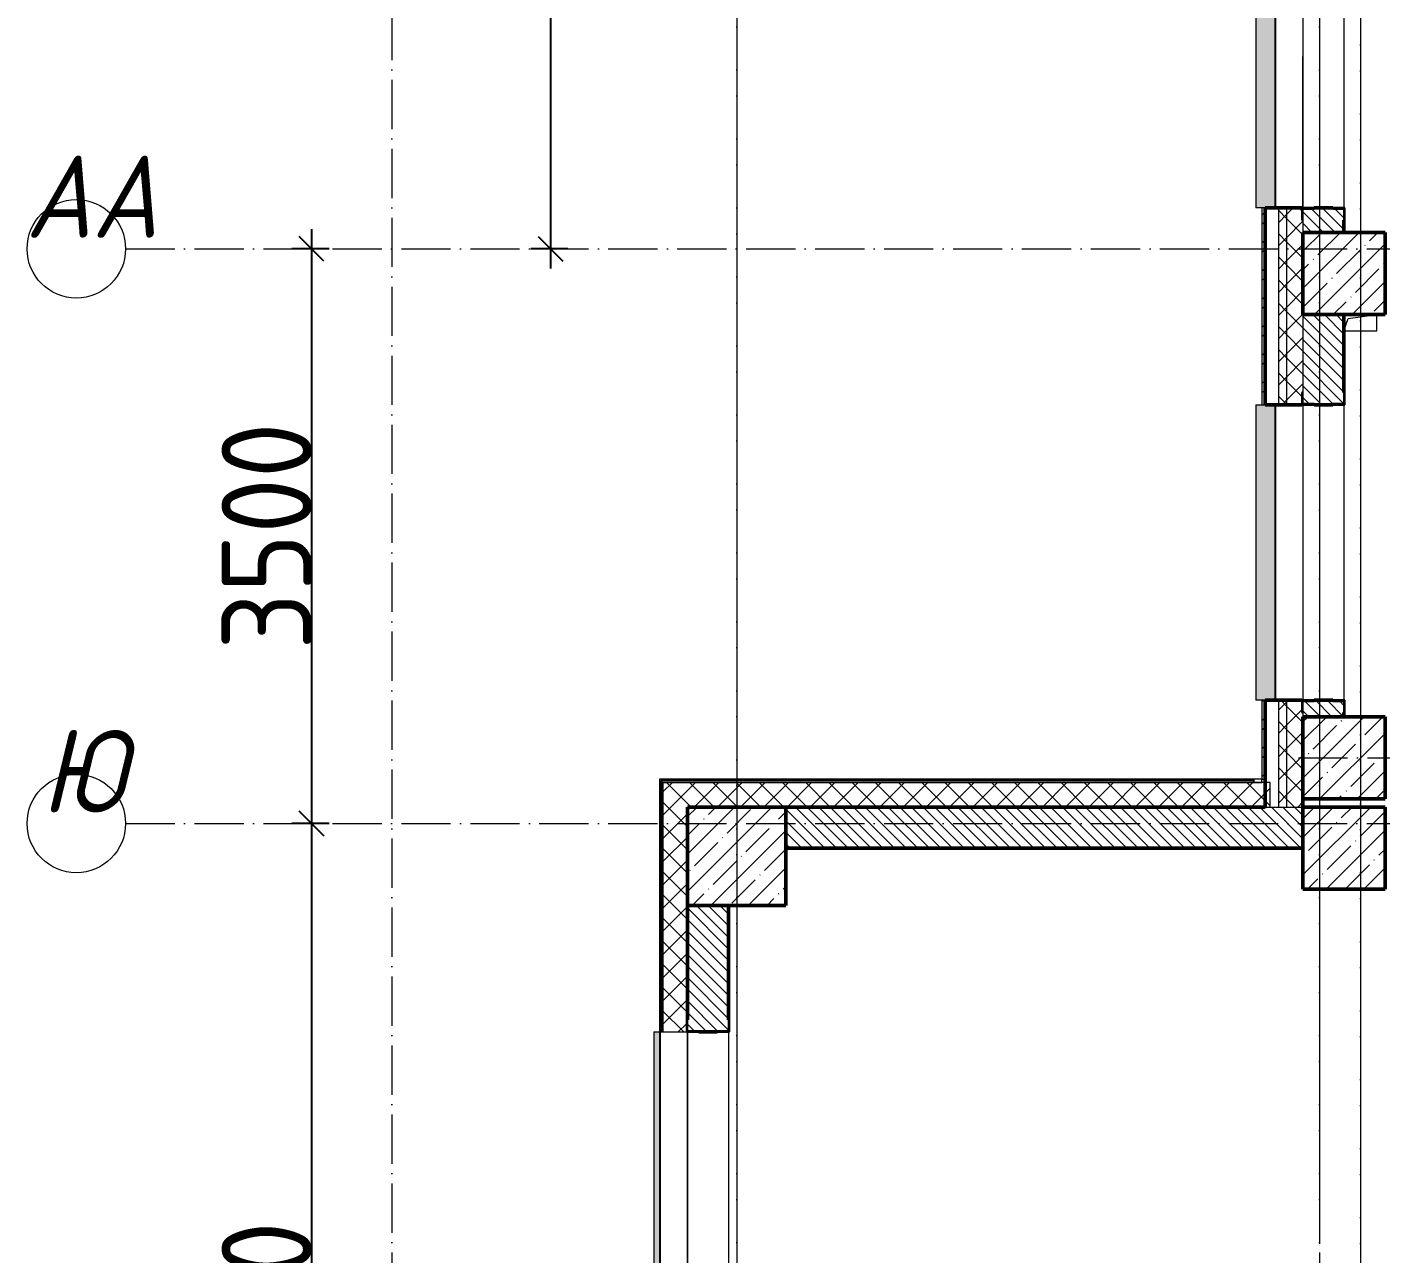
# Model space of a CAD drawing. Header units: millimetres. Extents: x -136833 to 49383, y -8033 to 344618.
# Drawn here: x -64708 to -56459, y 286006 to 293478 of the extents above; entities that cross this region are included whole.
import ezdxf

# ---------------------------------------------------------------- set-up
doc = ezdxf.new("R2010")
doc.units = ezdxf.units.MM
doc.linetypes.add('50_200_ШТРИХ_1Т_ш5_п1_п1_', pattern=[700, 500, -100, 0, -100])
for name, color, linetype, lineweight in [('A-____-____-DIMS', 7, 'Continuous', 9), ('A-GENM-____-MCUT', 7, 'Continuous', 25), ('A-GENM-____-OTLN', 7, 'Continuous', 9), ('A-GENM-____-OTLN-1', 7, 'Continuous', 25), ('A-GLAZ-____-OTLN', 7, 'Continuous', 9), ('A-WALL-____-MCUT', 7, 'Continuous', 13), ('A-WALL-____-MCUT-1', 7, 'Continuous', 9), ('A-WALL-____-MCUT-2', 7, 'Continuous', 50), ('A-WALL-____-MCUT-3', 7, 'Continuous', 9), ('A-WALL-____-OTLN', 7, 'Continuous', 9), ('A-WALL-____-PATT-1', 7, 'Continuous', 9), ('A-WALL-FNSH-MCUT-1', 7, 'Continuous', 9), ('S-COLS-____-MCUT', 7, 'Continuous', 50), ('S-COLS-____-OTLN', 7, 'Continuous', 9), ('S-GRID-____-IDEN', 7, 'Continuous', 9), ('S-GRID-____-OTLN-1', 7, '50_200_ШТРИХ_1Т_ш5_п1_п1_', 9)]:
    doc.layers.add(name, color=color, linetype=linetype, lineweight=lineweight)
doc.layers.add('A-GLAZ-____-OTLN-1', color=7, linetype='Continuous', lineweight=9, true_color=0xc0c0c0)
doc.styles.add('ISOCPEUR_I', font='isocpeui.ttf', dxfattribs={"width": 0.9, "height": 2.5})
doc.styles.add('ISOCPEUR_I_9', font='isocpeui.ttf', dxfattribs={"width": 0.9, "height": 250})
doc.styles.add('СПДС', font='isocpeur.ttf', dxfattribs={"width": 0.9})
doc.dimstyles.new('ISO-2_5_0_9К_БОЛЬШОЙ_ОСИ', dxfattribs={"dimscale": 304.8, "dimtxt": 248.995294, "dimasz": 0.492126, "dimexe": 0.393701, "dimexo": 0, "dimgap": 0, "dimtad": 1, "dimdec": 0, "dimzin": 0, "dimdsep": 46, "dimtxsty": 'ISOCPEUR_I_9', "dimblk1": 'OBLIQUE', "dimblk2": 'OBLIQUE', "dimsah": 1, "dimcen": 0.09, "dimdle": 0.393701, "dimazin": 0, "dimtfac": 1, "dimtdec": 4, "dimtix": 1, "dimtmove": 0, "dimatfit": 3, "dimfxl": 1, "dimtvp": 1, "dimtolj": 1, "dimtzin": 0, "dimarcsym": 2})
pattern_1 = [(135, (-131434.413, 245796.486), (-35.35534, -35.35534), [])]
pattern_2 = [(45, (-71050, -42631.04), (-114.04925, 114.04925), []), (45, (-70935.95, -42631.04), (-114.04925, 114.04925), [201.613, -40.323, 3.353, -36.97])]
pattern_3 = [(45, (-74750, -43231.04), (-114.04925, 114.04925), []), (45, (-74635.95, -43231.04), (-114.04925, 114.04925), [201.613, -40.323, 3.353, -36.97])]
pattern_4 = [(315, (-46181.04, 74750), (114.04925, 114.04925), []), (315, (-46181.04, 74635.95), (114.04925, 114.04925), [201.613, -40.323, 3.353, -36.97])]
pattern_5 = [(45, (-74750, -42681.04), (-114.04925, 114.04925), []), (45, (-74635.95, -42681.04), (-114.04925, 114.04925), [201.613, -40.323, 3.353, -36.97])]
pattern_6 = [(45, (-131434.41, 245796.49), (-70.71068, 70.71068), []), (135, (-131434.41, 245796.49), (-70.71068, -70.71068), [])]
pattern_7 = [(135, (-131434.413, 245796.486), (-35.35534, -35.35534), [])]
pattern_8 = [(45, (-131434.41, 245796.49), (-70.71068, 70.71068), []), (135, (-131434.41, 245796.49), (-70.71068, -70.71068), [])]

# ---------------------------------------------------------------- blocks, each defined once
blk = doc.blocks.new('BSC_Колонна _Прямоугольная - 600х600-25984397-АР1_План отверстий 2 этажа в осях 1-64_Ю-ЯЯ')
at = {"layer": 'S-COLS-____-OTLN'}
h = blk.add_hatch(dxfattribs=at)
h.set_pattern_fill('FP_41', color=256, style=0, pattern_type=2)
h.set_pattern_definition(pattern_2)
h.paths.add_polyline_path([(-300, -300), (300, -300), (300, 300), (-300, 300)], flags=0)
at = {"layer": 'S-COLS-____-MCUT'}
for p, q in [((300, 300), (-300, 300)), ((-300, 300), (-300, -300)), ((300, -300), (300, 300)), ((-300, -300), (300, -300))]:
    blk.add_line(p, q, dxfattribs=at)
blk = doc.blocks.new('BSC_Колонна _Прямоугольная - 500х500-V55-АР1_План отверстий 2 этажа в осях 1-64_Ю-ЯЯ')
at = {"layer": 'S-COLS-____-OTLN'}
h = blk.add_hatch(dxfattribs=at)
h.set_pattern_fill('FP_65', color=256, style=0, pattern_type=2)
h.set_pattern_definition(pattern_3)
h.paths.add_polyline_path([(-250, -250), (250, -250), (250, 250), (-250, 250)], flags=0)
at = {"layer": 'S-COLS-____-MCUT'}
for p, q in [((250, 250), (-250, 250)), ((-250, 250), (-250, -250)), ((250, -250), (250, 250)), ((-250, -250), (250, -250))]:
    blk.add_line(p, q, dxfattribs=at)
blk = doc.blocks.new('BSC_Колонна _Прямоугольная - 500х500-V113-АР1_План отверстий 2 этажа в осях 1-64_Ю-ЯЯ')
at = {"layer": 'S-COLS-____-OTLN'}
h = blk.add_hatch(dxfattribs=at)
h.set_pattern_fill('FP_126', color=256, style=0, pattern_type=2)
h.set_pattern_definition(pattern_4)
h.paths.add_polyline_path([(-250, 250), (-250, -250), (250, -250), (250, 250)], flags=0)
at = {"layer": 'S-COLS-____-MCUT'}
for p, q in [((250, 250), (-250, 250)), ((-250, 250), (-250, -250)), ((250, -250), (250, 250)), ((-250, -250), (250, -250))]:
    blk.add_line(p, q, dxfattribs=at)
blk = doc.blocks.new('BSC_Колонна _Прямоугольная - 500х500-V120-АР1_План отверстий 2 этажа в осях 1-64_Ю-ЯЯ')
at = {"layer": 'S-COLS-____-OTLN'}
h = blk.add_hatch(dxfattribs=at)
h.set_pattern_fill('FP_133', color=256, style=0, pattern_type=2)
h.set_pattern_definition(pattern_5)
h.paths.add_polyline_path([(-250, -250), (250, -250), (250, 250), (-250, 250), (-250, 13.8)], flags=0)
at = {"layer": 'S-COLS-____-MCUT'}
for p, q in [((250, 250), (-250, 250)), ((-250, 250), (-250, -250)), ((250, -250), (250, 250)), ((-250, -250), (250, -250))]:
    blk.add_line(p, q, dxfattribs=at)
blk = doc.blocks.new('Фахверк_СКБ_Уголок - 250_2700_1-27501432-АР1_План отверстий 2 этажа в осях 1-64_Ю-ЯЯ')
at = {"layer": 'A-GENM-____-MCUT'}
for p, q in [((200, 181), (125, 181)), ((125, 181), (125, 106)), ((131, 106), (131, 175)), ((131, 175), (200, 175)), ((200, 175), (200, 181)), ((125, 106), (131, 106)), ((131, -6), (125, -6)), ((125, -6), (125, -81)), ((125, -81), (200, -81)), ((131, -75), (131, -6)), ((200, -75), (131, -75)), ((200, -81), (200, -75))]:
    blk.add_line(p, q, dxfattribs=at)
blk = doc.blocks.new('Фахверк_СКБ_Уголок - 250_2700-27497298-АР1_План отверстий 2 этажа в осях 1-64_Ю-ЯЯ')
at = {"layer": 'A-GENM-____-MCUT'}
for p, q in [((200, 181), (125, 181)), ((125, 181), (125, 106)), ((131, 106), (131, 175)), ((131, 175), (200, 175)), ((200, 175), (200, 181)), ((125, 106), (131, 106)), ((131, -6), (125, -6)), ((125, -6), (125, -81)), ((125, -81), (200, -81)), ((131, -75), (131, -6)), ((200, -75), (131, -75)), ((200, -81), (200, -75))]:
    blk.add_line(p, q, dxfattribs=at)
blk = doc.blocks.new('AR_Отверстие прямоугольное _в плите_ - AR_Отверстие прямоугольное _в плите_-V164-АР1_План отверстий 2 этажа в осях 1-64_Ю-ЯЯ')
at = {"layer": 'A-GENM-____-OTLN'}
for p, q in [((-100, -50), (-75, 25)), ((-75, 25), (100, 50)), ((100, -50), (100, 50)), ((-100, -50), (100, -50))]:
    blk.add_line(p, q, dxfattribs=at)
blk = doc.blocks.new('Отлив_СКБ - Отлив витража_120_НВФ-31885689-АР1_План отверстий 2 этажа в осях 1-64_Ю-ЯЯ')
at = {"layer": 'A-GLAZ-____-OTLN-1'}
for points in [[(1800, 2), (1800, 120), (0, 120), (0, 2), (737.3, 2)], [(1800, 0), (1800, 2), (0, 2), (0, 0), (737.3, 0)]]:
    blk.add_hatch(color=256, dxfattribs=at).paths.add_polyline_path(points, flags=0)
at = {"layer": 'A-GLAZ-____-OTLN'}
for p, q in [((0, 83), (0, 120)), ((1800, 120), (0, 120)), ((1800, 120), (1800, 83)), ((0, 2), (1800, 2)), ((1800, 0), (0, 0))]:
    blk.add_line(p, q, dxfattribs=at)
blk = doc.blocks.new('Стены 10 - Стены 4-31628020-АР1_План отверстий 2 этажа в осях 1-64_Ю-ЯЯ')
at = {"layer": 'A-WALL-____-MCUT'}
for p, q in [((23850, 9731), (23800, 9731)), ((23800, 9731), (23800, 9711)), ((23800, 9711), (23850, 9711)), ((23850, 9711), (23850, 9731))]:
    blk.add_line(p, q, dxfattribs=at)
blk = doc.blocks.new('BSC_Колонна _Прямоугольная - 600х600-25984397-АР1_План отверстий 2 этажа в осях 1-64_А-ГГ')
at = {"layer": 'S-COLS-____-OTLN'}
h = blk.add_hatch(dxfattribs=at)
h.set_pattern_fill('FP_34', color=256, style=0, pattern_type=2)
h.set_pattern_definition(pattern_2)
h.paths.add_polyline_path([(-300, -300), (300, -300), (300, 300), (-300, 300)], flags=0)
at = {"layer": 'S-COLS-____-MCUT'}
for p, q in [((300, 300), (-300, 300)), ((-300, 300), (-300, -300)), ((300, -300), (300, 300)), ((-300, -300), (300, -300))]:
    blk.add_line(p, q, dxfattribs=at)
blk = doc.blocks.new('BSC_Колонна _Прямоугольная - 500х500-V82-АР1_План отверстий 2 этажа в осях 1-64_А-ГГ')
at = {"layer": 'S-COLS-____-OTLN'}
h = blk.add_hatch(dxfattribs=at)
h.set_pattern_fill('FP_111', color=256, style=0, pattern_type=2)
h.set_pattern_definition(pattern_3)
h.paths.add_polyline_path([(-250, -250), (250, -250), (250, 250), (-250, 250), (-250, 74.6)], flags=0)
at = {"layer": 'S-COLS-____-MCUT'}
for p, q in [((250, 250), (-250, 250)), ((-250, 250), (-250, -250)), ((250, -250), (250, 250)), ((-250, -250), (250, -250))]:
    blk.add_line(p, q, dxfattribs=at)
blk = doc.blocks.new('BSC_Колонна _Прямоугольная - 500х500-V118-АР1_План отверстий 2 этажа в осях 1-64_А-ГГ')
at = {"layer": 'S-COLS-____-OTLN'}
h = blk.add_hatch(dxfattribs=at)
h.set_pattern_fill('FP_147', color=256, style=0, pattern_type=2)
h.set_pattern_definition(pattern_4)
h.paths.add_polyline_path([(-250, 250), (-250, -250), (250, -250), (250, 250), (134.5, 250)], flags=0)
at = {"layer": 'S-COLS-____-MCUT'}
for p, q in [((250, 250), (-250, 250)), ((-250, 250), (-250, -250)), ((250, -250), (250, 250)), ((-250, -250), (250, -250))]:
    blk.add_line(p, q, dxfattribs=at)
blk = doc.blocks.new('BSC_Колонна _Прямоугольная - 500х500-V124-АР1_План отверстий 2 этажа в осях 1-64_А-ГГ')
at = {"layer": 'S-COLS-____-OTLN'}
h = blk.add_hatch(dxfattribs=at)
h.set_pattern_fill('FP_154', color=256, style=0, pattern_type=2)
h.set_pattern_definition(pattern_5)
h.paths.add_polyline_path([(-250, -250), (250, -250), (250, 250), (-250, 250), (-250, 194.6)], flags=0)
at = {"layer": 'S-COLS-____-MCUT'}
for p, q in [((250, 250), (-250, 250)), ((-250, 250), (-250, -250)), ((250, -250), (250, 250)), ((-250, -250), (250, -250))]:
    blk.add_line(p, q, dxfattribs=at)
blk = doc.blocks.new('Фахверк_СКБ_Уголок - 250_2700_1-27501432-АР1_План отверстий 2 этажа в осях 1-64_А-ГГ')
at = {"layer": 'A-GENM-____-MCUT'}
for p, q in [((200, 181), (125, 181)), ((125, 181), (125, 106)), ((131, 106), (131, 175)), ((131, 175), (200, 175)), ((200, 175), (200, 181)), ((125, 106), (131, 106)), ((131, -6), (125, -6)), ((125, -6), (125, -81)), ((125, -81), (200, -81)), ((131, -75), (131, -6)), ((200, -75), (131, -75)), ((200, -81), (200, -75))]:
    blk.add_line(p, q, dxfattribs=at)
blk = doc.blocks.new('Фахверк_СКБ_Уголок - 250_2700-27497298-АР1_План отверстий 2 этажа в осях 1-64_А-ГГ')
at = {"layer": 'A-GENM-____-MCUT'}
for p, q in [((200, 181), (125, 181)), ((125, 181), (125, 106)), ((131, 106), (131, 175)), ((131, 175), (200, 175)), ((200, 175), (200, 181)), ((125, 106), (131, 106)), ((131, -6), (125, -6)), ((125, -6), (125, -81)), ((125, -81), (200, -81)), ((131, -75), (131, -6)), ((200, -75), (131, -75)), ((200, -81), (200, -75))]:
    blk.add_line(p, q, dxfattribs=at)
blk = doc.blocks.new('AR_Отверстие прямоугольное _в плите_ - AR_Отверстие прямоугольное _в плите_-V166-АР1_План отверстий 2 этажа в осях 1-64_А-ГГ')
at = {"layer": 'A-GENM-____-OTLN'}
for p, q in [((-100, -50), (-75, 25)), ((-75, 25), (100, 50)), ((100, -50), (100, 50)), ((-100, -50), (100, -50))]:
    blk.add_line(p, q, dxfattribs=at)
blk = doc.blocks.new('Отлив_СКБ - Отлив витража_120_НВФ-V197-АР1_План отверстий 2 этажа в осях 1-64_А-ГГ')
at = {"layer": 'A-GLAZ-____-OTLN-1'}
for points in [[(0, 2), (920.1, 2), (920.1, 120), (0, 120), (0, 63)], [(0, 0), (920.1, 0), (920.1, 2), (0, 2)]]:
    blk.add_hatch(color=256, dxfattribs=at).paths.add_polyline_path(points, flags=0)
at = {"layer": 'A-GLAZ-____-OTLN'}
for p, q in [((0, 83), (0, 120)), ((920.1, 120), (0, 120)), ((0, 2), (920.1, 2)), ((920.1, 0), (0, 0))]:
    blk.add_line(p, q, dxfattribs=at)
blk = doc.blocks.new('Отлив_СКБ - Отлив витража_120_НВФ-31885689-АР1_План отверстий 2 этажа в осях 1-64_А-ГГ')
at = {"layer": 'A-GLAZ-____-OTLN-1'}
for points in [[(1800, 2), (1800, 120), (0, 120), (0, 2), (1103.1, 2)], [(1103.1, 0), (1800, 0), (1800, 2), (0, 2), (0, 0)]]:
    blk.add_hatch(color=256, dxfattribs=at).paths.add_polyline_path(points, flags=0)
at = {"layer": 'A-GLAZ-____-OTLN'}
for p, q in [((0, 83), (0, 120)), ((1800, 120), (0, 120)), ((1800, 120), (1800, 83)), ((0, 2), (1800, 2)), ((1800, 0), (0, 0))]:
    blk.add_line(p, q, dxfattribs=at)
blk = doc.blocks.new('Отлив_СКБ - Отлив витража_СФТК-31883956-АР1_План отверстий 2 этажа в осях 1-64_А-ГГ')
at = {"layer": 'A-GLAZ-____-OTLN-1'}
for points in [[(0, 3), (0, 2), (1700, 3), (1700, 37), (0, 37)], [(0, 2), (0, 0), (1700, 0), (1700, 2)]]:
    blk.add_hatch(color=256, dxfattribs=at).paths.add_polyline_path(points, flags=0)
at = {"layer": 'A-GLAZ-____-OTLN'}
for p, q in [((0, 3), (0, 37)), ((1700, 37), (0, 37)), ((0, 2), (1700, 2)), ((1700, 37), (1700, 3)), ((1700, 0), (0, 0))]:
    blk.add_line(p, q, dxfattribs=at)
blk = doc.blocks.new('Ось сетки - Круг_Ø6_00__ISO-2_5_0_9K_-25732049-АР1_План отверстий 2 этажа в осях 1-64_А-ГГ')
at = {"layer": 'S-GRID-____-IDEN'}
blk.add_circle((0, 0), 3, dxfattribs=at)
blk = doc.blocks.new('_Oblique')
at = {"color": 0, "linetype": 'ByBlock', "lineweight": -2}
blk.add_line((-0.5, -0.5), (0.5, 0.5), dxfattribs=at)
blk = doc.blocks.new('*D2134')
at = {"layer": 'A-____-____-DIMS', "color": 0, "lineweight": -2, "transparency": 16777216}
for p, q in [((353686.1, -34812.4), (353686.1, -40652.4)), ((353792.1, -34932.4), (353566.1, -34932.4)), ((353792.1, -40532.4), (353566.1, -40532.4))]:
    blk.add_line(p, q, dxfattribs=at)
at = {"layer": 'Defpoints', "color": 0, "transparency": 16777216}
for p in [(353792.1, -34932.4), (353686.1, -40532.4), (353792.1, -40532.4)]:
    blk.add_point(p, dxfattribs=at)
at = {"layer": 'A-____-____-DIMS', "color": 0, "lineweight": -2, "transparency": 16777216, "xscale": 150, "yscale": 150, "zscale": 150}
for p, rotation in [((353686.1, -34932.4), 90), ((353686.1, -40532.4), 270)]:
    blk.add_blockref('_Oblique', p, dxfattribs=dict(at, rotation=rotation))
at = {"layer": 'A-____-____-DIMS', "color": 0, "transparency": 16777216, "insert": (353411.7, -37732.4), "char_height": 548.64, "attachment_point": 5, "rotation": 90, "style": 'СПДС'}
blk.add_mtext('\\A1;5600', dxfattribs=at)
blk = doc.blocks.new('*D2135')
at = {"layer": 'A-____-____-DIMS', "color": 0, "lineweight": -2, "transparency": 16777216}
for p, q in [((352231.1, -40412.4), (352231.1, -44152.4)), ((352337.1, -40532.4), (352111.1, -40532.4)), ((352337.1, -44032.4), (352111.1, -44032.4))]:
    blk.add_line(p, q, dxfattribs=at)
at = {"layer": 'Defpoints', "color": 0, "transparency": 16777216}
for p in [(352337.1, -40532.4), (352231.1, -44032.4), (352337.1, -44032.4)]:
    blk.add_point(p, dxfattribs=at)
at = {"layer": 'A-____-____-DIMS', "color": 0, "lineweight": -2, "transparency": 16777216, "xscale": 150, "yscale": 150, "zscale": 150}
for p, rotation in [((352231.1, -40532.4), 90), ((352231.1, -44032.4), 270)]:
    blk.add_blockref('_Oblique', p, dxfattribs=dict(at, rotation=rotation))
at = {"layer": 'A-____-____-DIMS', "color": 0, "transparency": 16777216, "insert": (351956.7, -42282.4), "char_height": 548.64, "attachment_point": 5, "rotation": 90, "style": 'СПДС'}
blk.add_mtext('\\A1;3500', dxfattribs=at)
blk = doc.blocks.new('*D2136')
at = {"layer": 'A-____-____-DIMS', "color": 0, "lineweight": -2, "transparency": 16777216}
for p, q in [((352231.1, -43912.4), (352231.1, -50302.4)), ((352337.1, -44032.4), (352111.1, -44032.4)), ((352337.1, -50182.4), (352111.1, -50182.4))]:
    blk.add_line(p, q, dxfattribs=at)
at = {"layer": 'Defpoints', "color": 0, "transparency": 16777216}
for p in [(352337.1, -44032.4), (352231.1, -50182.4), (352337.1, -50182.4)]:
    blk.add_point(p, dxfattribs=at)
at = {"layer": 'A-____-____-DIMS', "color": 0, "lineweight": -2, "transparency": 16777216, "xscale": 150, "yscale": 150, "zscale": 150}
for p, rotation in [((352231.1, -44032.4), 90), ((352231.1, -50182.4), 270)]:
    blk.add_blockref('_Oblique', p, dxfattribs=dict(at, rotation=rotation))
at = {"layer": 'A-____-____-DIMS', "color": 0, "transparency": 16777216, "insert": (351956.7, -47107.4), "char_height": 548.64, "attachment_point": 5, "rotation": 90, "style": 'СПДС'}
blk.add_mtext('\\A1;6150', dxfattribs=at)
blk = doc.blocks.new('3эт')
at = {"layer": 'S-GRID-____-OTLN-1', "color": 251, "ltscale": 0.6, "true_color": 0x636466}
for p, q in [((354820.7, 4029.4), (354820.7, -46882.4)), ((358370.7, 4029.4), (358370.7, -46592.2)), ((358620.7, 3761.2), (358620.7, -46882.4)), ((352720.7, -36982.5), (352720.7, -91346.1)), ((354820.7, -36982.5), (354820.7, -91173.5)), ((358370.7, -36982.5), (358370.7, -75532.4)), ((358620.7, -37250.7), (358620.7, -75532.4)), ((351097.5, -40532.4), (374089.5, -40532.4)), ((358243, -43632.4), (387705.3, -43632.4)), ((358243, -43632.4), (387705.3, -43632.4)), ((351097.5, -44032.4), (387845.1, -44032.4))]:
    blk.add_line(p, q, dxfattribs=at)
at = {"layer": 'S-GRID-____-IDEN', "char_height": 500, "attachment_point": 1, "style": 'ISOCPEUR_I'}
for s, insert, width in [('АА', (350486.2, -39964.8), 505.063), ('\\fISOCPEUR|b0|i1|c204|p34|;\\W.9;Ю', (350584.3, -43464.8), 266.962)]:
    blk.add_mtext(s, dxfattribs=dict(at, insert=insert, width=width))
at = {"layer": 'A-____-____-DIMS'}
for base, p1, p2, override, picture, middle in [((353686.1, -40532.4), (353792.1, -34932.4), (353792.1, -40532.4), {"dimtxt": 1.8, "dimpost": '<>', "dimtxsty": 'СПДС', "dimfxl": 5600}, '*D2134', (353411.7, -37732.4)), ((352231.1, -44032.4), (352337.1, -40532.4), (352337.1, -44032.4), {"dimtxt": 1.8, "dimpost": '<>', "dimtxsty": 'СПДС', "dimfxl": 3500}, '*D2135', (351956.7, -42282.4)), ((352231.1, -50182.4), (352337.1, -44032.4), (352337.1, -50182.4), {"dimtxt": 1.8, "dimpost": '<>', "dimtxsty": 'СПДС', "dimfxl": 6150}, '*D2136', (351956.7, -47107.4))]:
    dim = blk.add_linear_dim(base=base, p1=p1, p2=p2, angle=90, dimstyle='ISO-2_5_0_9К_БОЛЬШОЙ_ОСИ', override=override, dxfattribs=at)
    dim.commit()
    dim.dimension.update_dxf_attribs({"geometry": picture, "text_midpoint": middle})

msp = doc.modelspace()

# ---------------------------------------------------------------- hatches: boundary and pattern name
at = {"layer": 'A-WALL-____-PATT-1'}
h = msp.add_hatch(dxfattribs=at)
h.set_pattern_fill('FP_1', color=256, style=0, pattern_type=2)
h.set_pattern_definition(pattern_6)
h.paths.add_polyline_path([(-57034.4, 288727.5), (-57034.4, 289377.5), (-57084.4, 289377.5), (-57084.4, 288727.5)], flags=0)
h.paths.add_polyline_path([(-57084.4, 291177.5), (-57034.4, 291177.5), (-57034.4, 292377.5), (-57084.4, 292377.5), (-57084.4, 291720.2)], flags=0)
h.paths.add_polyline_path([(-57034.4, 294177.5), (-57034.4, 295377.5), (-57084.4, 295377.5), (-57084.4, 294177.5)], flags=0)
h.paths.add_polyline_path([(-57034.4, 297177.5), (-57034.4, 298377.5), (-57084.4, 298377.5), (-57084.4, 297177.5)], flags=0)
h.paths.add_polyline_path([(-57034.4, 300177.5), (-57034.4, 300977.5), (-57084.4, 300977.5), (-57084.4, 300177.5)], flags=0)
h = msp.add_hatch(dxfattribs=at)
h.set_pattern_fill('FP_1', color=256, style=0, pattern_type=2)
h.set_pattern_definition(pattern_6)
h.paths.add_polyline_path([(-57034.4, 288727.5), (-56934.4, 288727.5), (-56934.4, 289302.5), (-56940.4, 289302.5), (-56940.4, 289377.5), (-57034.4, 289377.5), (-57034.4, 288777.5)], flags=0)
h.paths.add_polyline_path([(-57034.4, 291177.5), (-56940.4, 291177.5), (-56940.4, 291252.5), (-56934.4, 291252.5), (-56934.4, 292302.5), (-56940.4, 292302.5), (-56940.4, 292377.5), (-57034.4, 292377.5), (-57034.4, 291252.5)], flags=0)
h.paths.add_polyline_path([(-56940.4, 294177.5), (-56940.4, 294252.5), (-56934.4, 294252.5), (-56934.4, 295302.5), (-56940.4, 295302.5), (-56940.4, 295377.5), (-57034.4, 295377.5), (-57034.4, 294177.5)], flags=0)
h.paths.add_polyline_path([(-56940.4, 297177.5), (-56940.4, 297252.5), (-56934.4, 297252.5), (-56934.4, 298302.5), (-56940.4, 298302.5), (-56940.4, 298377.5), (-57034.4, 298377.5), (-57034.4, 297177.5)], flags=0)
h.paths.add_polyline_path([(-57034.4, 300177.5), (-56940.4, 300177.5), (-56940.4, 300252.5), (-56934.4, 300252.5), (-56934.4, 300977.5), (-57034.4, 300977.5), (-57034.4, 300252.5)], flags=0)
h = msp.add_hatch(dxfattribs=at)
h.set_pattern_fill('FP_3', color=256, style=0, pattern_type=2)
h.set_pattern_definition([(45, (-131434.41, 245796.49), (-85.53659, 85.53659), []), (45, (-131377.39, 245796.49), (-85.53659, 85.53659), [])])
h.paths.add_polyline_path([(-57184.4, 288897.5), (-57164.4, 288897.5), (-57164.4, 289377.5), (-57184.4, 289377.5), (-57184.4, 289298.6)], flags=0)
h.paths.add_polyline_path([(-57184.4, 291177.5), (-57164.4, 291177.5), (-57164.4, 292377.5), (-57184.4, 292377.5), (-57184.4, 291720.2)], flags=0)
h.paths.add_polyline_path([(-57184.4, 294177.5), (-57164.4, 294177.5), (-57164.4, 295377.5), (-57184.4, 295377.5), (-57184.4, 294949)], flags=0)
h.paths.add_polyline_path([(-57184.4, 297177.5), (-57164.4, 297177.5), (-57164.4, 298377.5), (-57184.4, 298377.5), (-57184.4, 297370.6)], flags=0)
h.paths.add_polyline_path([(-57164.4, 300177.5), (-57164.4, 300737.5), (-57184.4, 300737.5), (-57184.4, 300177.5)], flags=0)
h = msp.add_hatch(dxfattribs=at)
h.set_pattern_fill('FP_6', color=256, style=0, pattern_type=2)
h.set_pattern_definition(pattern_1)
h.paths.add_polyline_path([(-56753.4, 292227.5), (-56684.4, 292227.5), (-56684.4, 292371.5), (-56753.4, 292371.5), (-56753.4, 292377.5), (-56865.4, 292377.5), (-56865.4, 292371.5), (-56934.4, 292371.5), (-56934.4, 292227.5), (-56865.4, 292227.5)], flags=0)
h.paths.add_polyline_path([(-56753.4, 294177.5), (-56753.4, 294183.5), (-56684.4, 294183.5), (-56684.4, 295371.5), (-56753.4, 295371.5), (-56753.4, 295377.5), (-56865.4, 295377.5), (-56865.4, 295371.5), (-56934.4, 295371.5), (-56934.4, 294183.5), (-56865.4, 294183.5), (-56865.4, 294177.5)], flags=0)
h.paths.add_polyline_path([(-56753.4, 297177.5), (-56753.4, 297183.5), (-56684.4, 297183.5), (-56684.4, 297477.5), (-56934.4, 297477.5), (-56934.4, 297183.5), (-56865.4, 297183.5), (-56865.4, 297177.5)], flags=0)
h = msp.add_hatch(dxfattribs=at)
h.set_pattern_fill('FP_3', color=256, style=0, pattern_type=2)
h.set_pattern_definition([(45, (-131434.41, 245796.49), (-85.53659, 85.53659), []), (45, (-131377.39, 245796.49), (-85.53659, 85.53659), [])])
h.paths.add_polyline_path([(-57184.4, 288897.5), (-57164.4, 288897.5), (-57164.4, 289377.5), (-57184.4, 289377.5), (-57184.4, 289102.1)], flags=0)
h.paths.add_polyline_path([(-57164.4, 291177.5), (-57164.4, 292377.5), (-57184.4, 292377.5), (-57184.4, 291177.5)], flags=0)
h = msp.add_hatch(dxfattribs=at)
h.set_pattern_fill('FP_1', color=256, style=0, pattern_type=2)
h.set_pattern_definition(pattern_8)
h.paths.add_polyline_path([(-57034.4, 288727.5), (-57034.4, 289377.5), (-57084.4, 289377.5), (-57084.4, 288727.5)], flags=0)
h.paths.add_polyline_path([(-57034.4, 291177.5), (-57034.4, 292377.5), (-57084.4, 292377.5), (-57084.4, 291177.5)], flags=0)
h = msp.add_hatch(dxfattribs=at)
h.set_pattern_fill('FP_1', color=256, style=0, pattern_type=2)
h.set_pattern_definition(pattern_8)
h.paths.add_polyline_path([(-57034.4, 288727.5), (-56934.4, 288727.5), (-56934.4, 289302.5), (-56940.4, 289302.5), (-56940.4, 289377.5), (-57034.4, 289377.5), (-57034.4, 289102.1)], flags=0)
h.paths.add_polyline_path([(-57034.4, 291177.5), (-56940.4, 291177.5), (-56940.4, 291252.5), (-56934.4, 291252.5), (-56934.4, 292302.5), (-56940.4, 292302.5), (-56940.4, 292377.5), (-57034.4, 292377.5), (-57034.4, 291252.1)], flags=0)
h = msp.add_hatch(dxfattribs=at)
h.set_pattern_fill('FP_6', color=256, style=0, pattern_type=2)
h.set_pattern_definition(pattern_7)
h.paths.add_polyline_path([(-56684.4, 292227.5), (-56684.4, 292371.5), (-56753.4, 292371.5), (-56753.4, 292377.5), (-56865.4, 292377.5), (-56865.4, 292371.5), (-56934.4, 292371.5), (-56934.4, 292227.5), (-56753.4, 292227.5)], flags=0)
h = msp.add_hatch(dxfattribs=at)
h.set_pattern_fill('FP_6', color=256, style=0, pattern_type=2)
h.set_pattern_definition(pattern_1)
h.paths.add_polyline_path([(-56684.4, 289277.5), (-56684.4, 289371.5), (-56753.4, 289371.5), (-56753.4, 289377.5), (-56865.4, 289377.5), (-56865.4, 289371.5), (-56934.4, 289371.5), (-56934.4, 289277.5)], flags=0)
h.paths.add_polyline_path([(-56753.4, 291177.5), (-56753.4, 291183.5), (-56684.4, 291183.5), (-56684.4, 291727.5), (-56934.4, 291727.5), (-56934.4, 291183.5), (-56865.4, 291183.5), (-56865.4, 291177.5)], flags=0)
h = msp.add_hatch(dxfattribs=at)
h.set_pattern_fill('FP_6', color=256, style=0, pattern_type=2)
h.set_pattern_definition(pattern_7)
h.paths.add_polyline_path([(-56684.4, 289277.5), (-56684.4, 289371.5), (-56753.4, 289371.5), (-56753.4, 289377.5), (-56865.4, 289377.5), (-56865.4, 289371.5), (-56934.4, 289371.5), (-56934.4, 289277.5), (-56772.7, 289277.5)], flags=0)
h.paths.add_polyline_path([(-56753.4, 291177.5), (-56753.4, 291183.5), (-56684.4, 291183.5), (-56684.4, 291727.5), (-56934.4, 291727.5), (-56934.4, 291183.5), (-56865.4, 291183.5), (-56865.4, 291177.5)], flags=0)
h = msp.add_hatch(dxfattribs=at)
h.set_pattern_fill('FP_1', color=256, style=0, pattern_type=2)
h.set_pattern_definition(pattern_8)
h.paths.add_polyline_path([(-60834.4, 258127.5), (-60684.4, 258127.5), (-60684.4, 259422.5), (-60690.4, 259422.5), (-60690.4, 259497.5), (-60834.4, 259497.5)], flags=0)
h.paths.add_polyline_path([(-60690.4, 261197.5), (-60690.4, 261272.5), (-60684.4, 261272.5), (-60684.4, 262062.5), (-60690.4, 262062.5), (-60690.4, 262137.5), (-60834.4, 262137.5), (-60834.4, 261197.5), (-60749.5, 261197.5)], flags=0)
h.paths.add_polyline_path([(-60749.5, 263837.5), (-60690.4, 263837.5), (-60690.4, 263912.5), (-60684.4, 263912.5), (-60684.4, 265302.5), (-60690.4, 265302.5), (-60690.4, 265377.5), (-60834.4, 265377.5), (-60834.4, 263837.5)], flags=0)
h.paths.add_polyline_path([(-60690.4, 267077.5), (-60690.4, 267152.5), (-60684.4, 267152.5), (-60684.4, 267942.5), (-60690.4, 267942.5), (-60690.4, 268017.5), (-60834.4, 268017.5), (-60834.4, 267077.5), (-60749.5, 267077.5)], flags=0)
h.paths.add_polyline_path([(-60749.5, 269717.5), (-60690.4, 269717.5), (-60690.4, 269792.5), (-60684.4, 269792.5), (-60684.4, 271182.5), (-60690.4, 271182.5), (-60690.4, 271257.5), (-60834.4, 271257.5), (-60834.4, 269717.5)], flags=0)
h.paths.add_polyline_path([(-60749.5, 272957.5), (-60690.4, 272957.5), (-60690.4, 273032.5), (-60684.4, 273032.5), (-60684.4, 273822.5), (-60690.4, 273822.5), (-60690.4, 273897.5), (-60834.4, 273897.5), (-60834.4, 272957.5)], flags=0)
h.paths.add_polyline_path([(-60690.4, 275597.5), (-60690.4, 275672.5), (-60684.4, 275672.5), (-60684.4, 277062.5), (-60690.4, 277062.5), (-60690.4, 277137.5), (-60834.4, 277137.5), (-60834.4, 275597.5), (-60749.5, 275597.5)], flags=0)
h.paths.add_polyline_path([(-60690.4, 278837.5), (-60690.4, 278912.5), (-60684.4, 278912.5), (-60684.4, 279702.5), (-60690.4, 279702.5), (-60690.4, 279777.5), (-60834.4, 279777.5), (-60834.4, 278837.5), (-60749.5, 278837.5)], flags=0)
h.paths.add_polyline_path([(-60749.5, 281477.5), (-60690.4, 281477.5), (-60690.4, 281552.5), (-60684.4, 281552.5), (-60684.4, 282942.5), (-60690.4, 282942.5), (-60690.4, 283017.5), (-60834.4, 283017.5), (-60834.4, 281477.5)], flags=0)
h.paths.add_polyline_path([(-60749.5, 284717.5), (-60690.4, 284717.5), (-60690.4, 284792.5), (-60684.4, 284792.5), (-60684.4, 285582.5), (-60690.4, 285582.5), (-60690.4, 285657.5), (-60834.4, 285657.5), (-60834.4, 284717.5)], flags=0)
h.paths.add_polyline_path([(-60690.4, 287357.5), (-60690.4, 287432.5), (-60684.4, 287432.5), (-60684.4, 288877.5), (-60834.4, 288877.5), (-60834.4, 287357.5), (-60749.5, 287357.5)], flags=0)
h = msp.add_hatch(dxfattribs=at)
h.set_pattern_fill('FP_1', color=256, style=0, pattern_type=2)
h.set_pattern_definition(pattern_6)
h.paths.add_polyline_path([(-57134.4, 288727.5), (-57134.4, 288877.5), (-60684.4, 288877.5), (-60684.4, 288727.5), (-57214.6, 288727.5)], flags=0)
h = msp.add_hatch(dxfattribs=at)
h.set_pattern_fill('FP_1', color=256, style=0, pattern_type=2)
h.set_pattern_definition(pattern_8)
h.paths.add_polyline_path([(-57134.4, 288727.5), (-57134.4, 288877.5), (-60684.4, 288877.5), (-60684.4, 288727.5), (-57214.6, 288727.5)], flags=0)
h = msp.add_hatch(dxfattribs=at)
h.set_pattern_fill('FP_6', color=256, style=0, pattern_type=2)
h.set_pattern_definition(pattern_1)
h.paths.add_polyline_path([(-57214.6, 288477.5), (-56934.4, 288477.5), (-56934.4, 288727.5), (-60084.4, 288727.5), (-60084.4, 288477.5)], flags=0)
h = msp.add_hatch(dxfattribs=at)
h.set_pattern_fill('FP_6', color=256, style=0, pattern_type=2)
h.set_pattern_definition(pattern_7)
h.paths.add_polyline_path([(-57214.6, 288477.5), (-56934.4, 288477.5), (-56934.4, 288727.5), (-60084.4, 288727.5), (-60084.4, 288477.5)], flags=0)
h = msp.add_hatch(dxfattribs=at)
h.set_pattern_fill('FP_6', color=256, style=0, pattern_type=2)
h.set_pattern_definition(pattern_7)
h.paths.add_polyline_path([(-60503.4, 282777.5), (-60434.4, 282777.5), (-60434.4, 283011.5), (-60503.4, 283011.5), (-60503.4, 283017.5), (-60615.4, 283017.5), (-60615.4, 283011.5), (-60684.4, 283011.5), (-60684.4, 282777.5), (-60615.4, 282777.5)], flags=0)
h.paths.add_polyline_path([(-60503.4, 284717.5), (-60503.4, 284723.5), (-60434.4, 284723.5), (-60434.4, 285651.5), (-60503.4, 285651.5), (-60503.4, 285657.5), (-60615.4, 285657.5), (-60615.4, 285651.5), (-60684.4, 285651.5), (-60684.4, 284723.5), (-60615.4, 284723.5), (-60615.4, 284717.5)], flags=0)
h.paths.add_polyline_path([(-60503.4, 287357.5), (-60503.4, 287363.5), (-60434.4, 287363.5), (-60434.4, 288127.5), (-60684.4, 288127.5), (-60684.4, 287363.5), (-60615.4, 287363.5), (-60615.4, 287357.5)], flags=0)

# ---------------------------------------------------------------- linework, layer by layer
at = {"layer": 'A-WALL-____-MCUT'}
for p, q in [((-57164.4, 291177.5), (-57164.4, 292377.5)), ((-56940.4, 292377.5), (-57164.4, 292377.5)), ((-56753.4, 292377.5), (-56865.4, 292377.5)), ((-56684.4, 292227.5), (-56684.4, 292302.5)), ((-56684.4, 291252.5), (-56684.4, 291727.5)), ((-57164.4, 291177.5), (-56940.4, 291177.5)), ((-56865.4, 291177.5), (-56753.4, 291177.5)), ((-56940.4, 289377.5), (-57164.4, 289377.5)), ((-57164.4, 289377.5), (-57164.4, 288727.5)), ((-56753.4, 289377.5), (-56865.4, 289377.5)), ((-56684.4, 289277.5), (-56684.4, 289302.5)), ((-56934.4, 288727.5), (-56934.4, 288777.5)), ((-57164.4, 288727.5), (-60084.4, 288727.5)), ((-60084.4, 288477.5), (-56934.4, 288477.5))]:
    msp.add_line(p, q, dxfattribs=at)
at = {"layer": 'A-WALL-____-MCUT-1'}
for p, q in [((-57084.4, 292377.5), (-57084.4, 291177.5)), ((-57034.4, 292377.5), (-57034.4, 291177.5)), ((-56934.4, 292302.5), (-56934.4, 292227.5)), ((-56934.4, 291727.5), (-56934.4, 291252.5)), ((-57084.4, 289377.5), (-57084.4, 288727.5)), ((-57034.4, 289377.5), (-57034.4, 288727.5)), ((-56934.4, 289302.5), (-56934.4, 289277.5)), ((-57234.4, 288889.5), (-60846.4, 288889.5)), ((-57234.4, 288884.5), (-60841.4, 288884.5)), ((-57134.4, 288877.5), (-57234.4, 288877.5)), ((-57134.4, 288727.5), (-57134.4, 288877.5)), ((-60084.4, 288727.5), (-56934.4, 288727.5))]:
    msp.add_line(p, q, dxfattribs=at)
at = {"layer": 'A-WALL-____-MCUT-2'}
for p, q in [((-57164.4, 291177.5), (-57164.4, 292377.5)), ((-56940.4, 292377.5), (-57164.4, 292377.5)), ((-56753.4, 292377.5), (-56865.4, 292377.5)), ((-56684.4, 292227.5), (-56684.4, 292302.5)), ((-56684.4, 291252.5), (-56684.4, 291727.5)), ((-57164.4, 291177.5), (-56940.4, 291177.5)), ((-56865.4, 291177.5), (-56753.4, 291177.5)), ((-56940.4, 289377.5), (-57164.4, 289377.5)), ((-57164.4, 289377.5), (-57164.4, 288727.5)), ((-56753.4, 289377.5), (-56865.4, 289377.5)), ((-56684.4, 289277.5), (-56684.4, 289302.5)), ((-56934.4, 288727.5), (-56934.4, 288777.5)), ((-57164.4, 288727.5), (-60084.4, 288727.5)), ((-60084.4, 288477.5), (-56934.4, 288477.5)), ((-60684.4, 287432.5), (-60684.4, 288127.5)), ((-60684.4, 288127.5), (-60684.4, 287432.5)), ((-60434.4, 287432.5), (-60434.4, 288127.5)), ((-60615.4, 287357.5), (-60503.4, 287357.5))]:
    msp.add_line(p, q, dxfattribs=at)
at = {"layer": 'A-WALL-____-MCUT-3'}
for p, q in [((-57084.4, 292377.5), (-57084.4, 291177.5)), ((-57034.4, 292377.5), (-57034.4, 291177.5)), ((-56934.4, 292302.5), (-56934.4, 292227.5)), ((-56934.4, 291727.5), (-56934.4, 291252.5)), ((-57084.4, 289377.5), (-57084.4, 288727.5)), ((-57034.4, 289377.5), (-57034.4, 288727.5)), ((-56934.4, 289302.5), (-56934.4, 289277.5)), ((-57234.4, 288889.5), (-60846.4, 288889.5)), ((-60846.4, 288889.5), (-60846.4, 287357.5)), ((-57234.4, 288884.5), (-60841.4, 288884.5)), ((-60841.4, 288884.5), (-60841.4, 287357.5)), ((-60834.4, 288877.5), (-60834.4, 287357.5)), ((-57134.4, 288877.5), (-57234.4, 288877.5)), ((-57134.4, 288727.5), (-57134.4, 288877.5)), ((-60084.4, 288727.5), (-56934.4, 288727.5)), ((-60834.4, 287357.5), (-60690.4, 287357.5))]:
    msp.add_line(p, q, dxfattribs=at)
at = {"layer": 'A-WALL-____-OTLN'}
for p, q in [((-56934.4, 294177.5), (-56934.4, 292377.5)), ((-56684.4, 294177.5), (-56684.4, 292377.5)), ((-56934.4, 293297.7), (-56934.4, 292377.5)), ((-56934.4, 292377.5), (-56934.4, 293297.7)), ((-56684.4, 293297.7), (-56684.4, 292377.5)), ((-56934.4, 291177.5), (-56934.4, 289377.5)), ((-56934.4, 291177.5), (-56934.4, 289377.5)), ((-56684.4, 291177.5), (-56684.4, 289377.5)), ((-56684.4, 291177.5), (-56684.4, 289377.5)), ((-60684.4, 287357.5), (-60684.4, 285657.5)), ((-60684.4, 285657.5), (-60684.4, 287357.5)), ((-60434.4, 287357.5), (-60434.4, 285657.5))]:
    msp.add_line(p, q, dxfattribs=at)
at = {"layer": 'A-WALL-FNSH-MCUT-1'}
for p, q in [((-57164.4, 292377.5), (-57184.4, 292377.5)), ((-57184.4, 292377.5), (-57184.4, 291177.5)), ((-57164.4, 292377.5), (-57184.4, 292377.5)), ((-57184.4, 292377.5), (-57184.4, 291177.5)), ((-57184.4, 291177.5), (-57164.4, 291177.5)), ((-57184.4, 291177.5), (-57164.4, 291177.5)), ((-57164.4, 289377.5), (-57184.4, 289377.5)), ((-57184.4, 289377.5), (-57184.4, 288897.5)), ((-57164.4, 289377.5), (-57184.4, 289377.5)), ((-57184.4, 289377.5), (-57184.4, 288897.5)), ((-57234.4, 288897.5), (-60854.4, 288897.5)), ((-57234.4, 288897.5), (-60854.4, 288897.5)), ((-60854.4, 288897.5), (-60854.4, 287357.5)), ((-60834.4, 288877.5), (-57234.4, 288877.5)), ((-60834.4, 288877.5), (-57234.4, 288877.5)), ((-57234.4, 288877.5), (-57234.4, 288897.5)), ((-57234.4, 288877.5), (-57234.4, 288897.5)), ((-57184.4, 288897.5), (-57164.4, 288897.5)), ((-57184.4, 288897.5), (-57164.4, 288897.5)), ((-60854.4, 287357.5), (-60834.4, 287357.5))]:
    msp.add_line(p, q, dxfattribs=at)

# ---------------------------------------------------------------- block references
msp.add_blockref('3эт', (-415205.1, 332659.9))
at = {"layer": 'A-GENM-____-OTLN'}
for name in ['AR_Отверстие прямоугольное _в плите_ - AR_Отверстие прямоугольное _в плите_-V164-АР1_План отверстий 2 этажа в осях 1-64_Ю-ЯЯ', 'AR_Отверстие прямоугольное _в плите_ - AR_Отверстие прямоугольное _в плите_-V166-АР1_План отверстий 2 этажа в осях 1-64_А-ГГ']:
    msp.add_blockref(name, (-56584.4, 291677.5), dxfattribs=at)
at = {"layer": 'A-GENM-____-OTLN-1'}
for name, p, rotation in [('Фахверк_СКБ_Уголок - 250_2700_1-27501432-АР1_План отверстий 2 этажа в осях 1-64_Ю-ЯЯ', (-56859.4, 292502.5), 269.9999999999999), ('Фахверк_СКБ_Уголок - 250_2700_1-27501432-АР1_План отверстий 2 этажа в осях 1-64_А-ГГ', (-56859.4, 292502.5), 269.9999999999999), ('Фахверк_СКБ_Уголок - 250_2700-27497298-АР1_План отверстий 2 этажа в осях 1-64_Ю-ЯЯ', (-56759.4, 291052.5), 89.99999999999991), ('Фахверк_СКБ_Уголок - 250_2700-27497298-АР1_План отверстий 2 этажа в осях 1-64_А-ГГ', (-56759.4, 291052.5), 89.99999999999991), ('Фахверк_СКБ_Уголок - 250_2700_1-27501432-АР1_План отверстий 2 этажа в осях 1-64_Ю-ЯЯ', (-56859.4, 289502.5), 269.9999999999999), ('Фахверк_СКБ_Уголок - 250_2700_1-27501432-АР1_План отверстий 2 этажа в осях 1-64_А-ГГ', (-56859.4, 289502.5), 269.9999999999999), ('Фахверк_СКБ_Уголок - 250_2700-27497298-АР1_План отверстий 2 этажа в осях 1-64_А-ГГ', (-60509.4, 287232.5), 89.99999999999991)]:
    msp.add_blockref(name, p, dxfattribs=dict(at, rotation=rotation))
at = {"layer": 'A-GLAZ-____-OTLN', "rotation": 90}
for name, p in [('Отлив_СКБ - Отлив витража_120_НВФ-31885689-АР1_План отверстий 2 этажа в осях 1-64_Ю-ЯЯ', (-57101.4, 292377.5)), ('Отлив_СКБ - Отлив витража_120_НВФ-V197-АР1_План отверстий 2 этажа в осях 1-64_А-ГГ', (-57101.4, 292377.5)), ('Отлив_СКБ - Отлив витража_120_НВФ-31885689-АР1_План отверстий 2 этажа в осях 1-64_Ю-ЯЯ', (-57101.4, 289377.5)), ('Отлив_СКБ - Отлив витража_120_НВФ-31885689-АР1_План отверстий 2 этажа в осях 1-64_А-ГГ', (-57101.4, 289377.5)), ('Отлив_СКБ - Отлив витража_СФТК-31883956-АР1_План отверстий 2 этажа в осях 1-64_А-ГГ', (-60851.4, 285657.5))]:
    msp.add_blockref(name, p, dxfattribs=at)
at = {"layer": 'A-WALL-____-OTLN'}
msp.add_blockref('Стены 10 - Стены 4-31628020-АР1_План отверстий 2 этажа в осях 1-64_Ю-ЯЯ', (-81034.4, 279166.5), dxfattribs=at)
at = {"layer": 'S-COLS-____-OTLN', "rotation": 89.9999999999999}
for name in ['BSC_Колонна _Прямоугольная - 500х500-V113-АР1_План отверстий 2 этажа в осях 1-64_Ю-ЯЯ', 'BSC_Колонна _Прямоугольная - 500х500-V118-АР1_План отверстий 2 этажа в осях 1-64_А-ГГ']:
    msp.add_blockref(name, (-56684.4, 291977.5), dxfattribs=at)
at = {"layer": 'S-COLS-____-OTLN'}
for name, p in [('BSC_Колонна _Прямоугольная - 500х500-V55-АР1_План отверстий 2 этажа в осях 1-64_Ю-ЯЯ', (-56684.4, 289027.5)), ('BSC_Колонна _Прямоугольная - 500х500-V82-АР1_План отверстий 2 этажа в осях 1-64_А-ГГ', (-56684.4, 289027.5)), ('BSC_Колонна _Прямоугольная - 600х600-25984397-АР1_План отверстий 2 этажа в осях 1-64_Ю-ЯЯ', (-60384.4, 288427.5)), ('BSC_Колонна _Прямоугольная - 600х600-25984397-АР1_План отверстий 2 этажа в осях 1-64_А-ГГ', (-60384.4, 288427.5)), ('BSC_Колонна _Прямоугольная - 500х500-V120-АР1_План отверстий 2 этажа в осях 1-64_Ю-ЯЯ', (-56684.4, 288477.5)), ('BSC_Колонна _Прямоугольная - 500х500-V124-АР1_План отверстий 2 этажа в осях 1-64_А-ГГ', (-56684.4, 288477.5))]:
    msp.add_blockref(name, p, dxfattribs=at)
at = {"layer": 'S-GRID-____-IDEN', "xscale": 99.99999999999993, "yscale": 99.99999999999993, "zscale": 99.99999999999993, "rotation": 269.9999999999995}
for p in [(-64407.6, 292127.5), (-64407.6, 288627.5)]:
    msp.add_blockref('Ось сетки - Круг_Ø6_00__ISO-2_5_0_9K_-25732049-АР1_План отверстий 2 этажа в осях 1-64_А-ГГ', p, dxfattribs=at)

doc.saveas('drawing.dxf')
